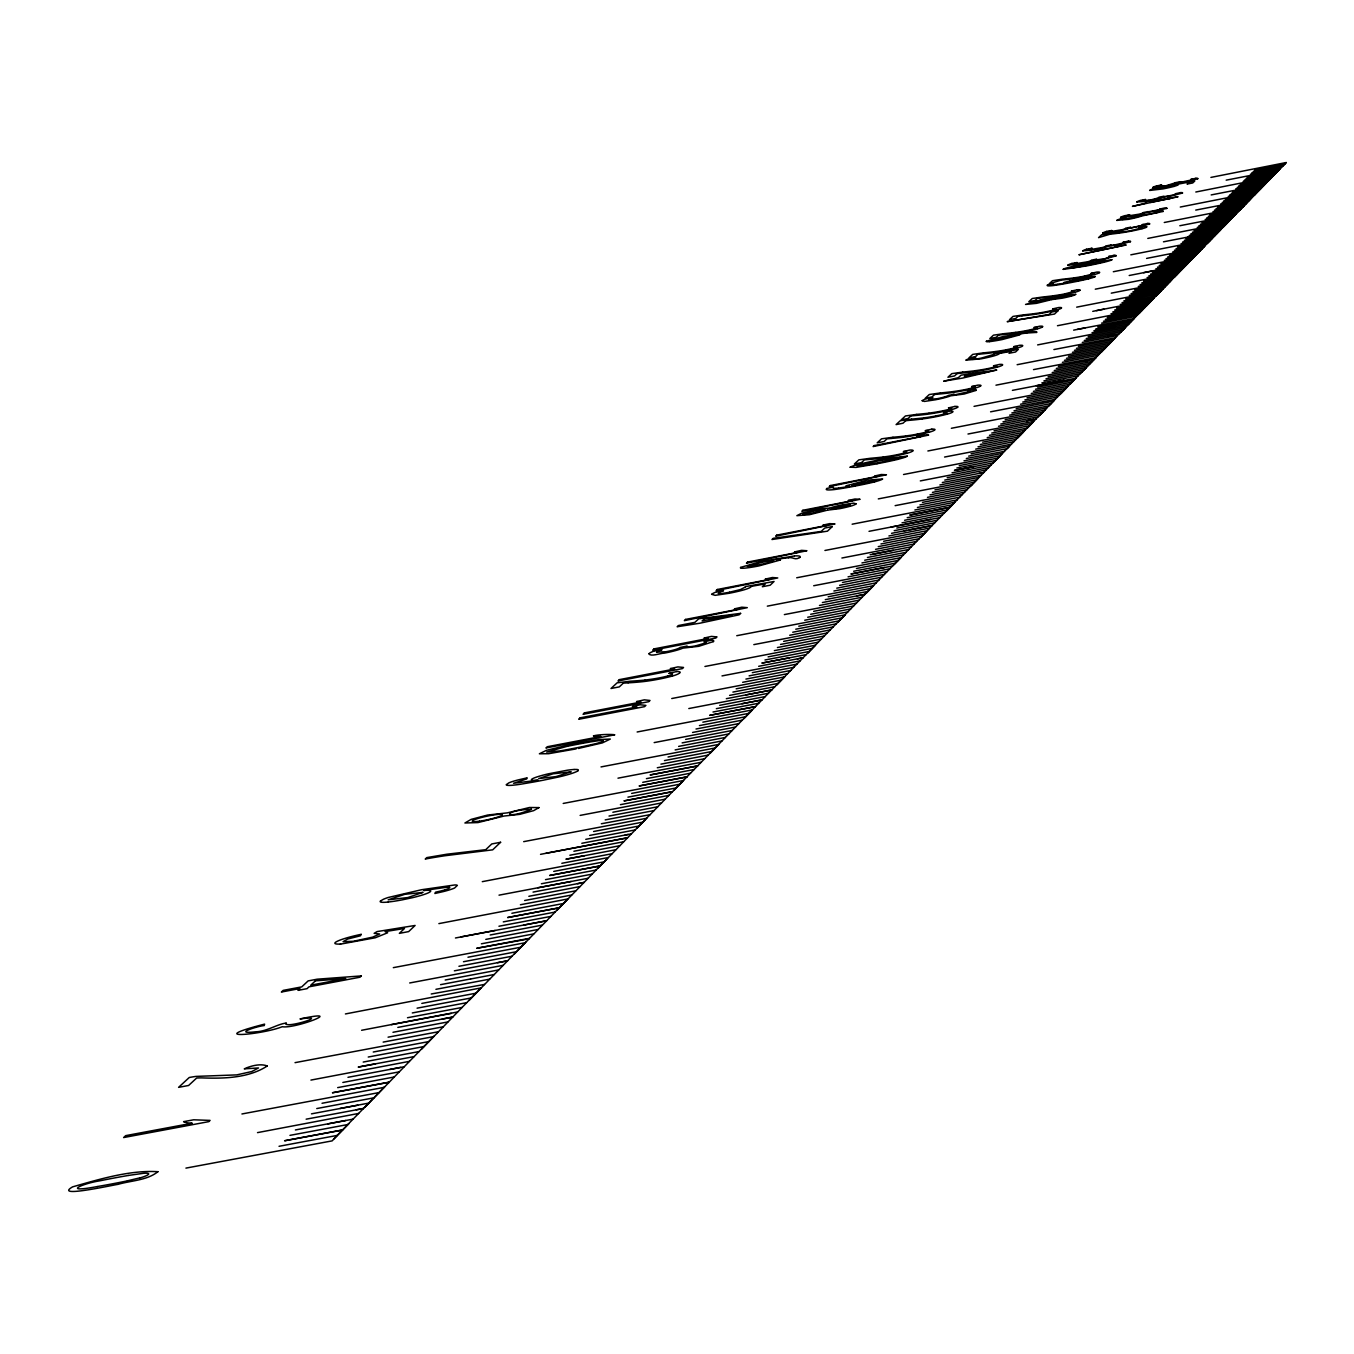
<?xml version="1.0" encoding="UTF-8"?>
<svg xmlns="http://www.w3.org/2000/svg" width="1354" height="1354" viewBox="0 0 1354 1354"><rect width="100%" height="100%" fill="white"/><g stroke="black" fill="none" stroke-linecap="round" stroke-linejoin="round"><path stroke-width="1.5" d="M1063.262 269.395L1086.382 265.976A38.098 2.962 -11.7 0 0 1104.221 262.202A13.658 1.066 -11.7 0 0 1111.922 259.714M1158.144 186.463L1164.897 185.718M1122.297 219.483L1136.091 217.08A12.084 0.897 -11.7 0 0 1139.154 215.895M907.265 456.095L881.065 459.514M1088.311 249.948L1102.461 247.511A12.423 0.948 -11.7 0 0 1105.643 246.276M1073.519 264.03L1087.821 261.762A12.592 0.982 -11.7 0 0 1091.053 260.51M1149.631 190.457L1163.018 188.9A14.234 1.032 -11.7 0 0 1174.07 186.395M1152.779 187.461L1163.661 186.48L1174.578 183.061M1136.7 201.949L1144.485 201.56L1155.724 198.649A11.881 0.863 -11.7 0 0 1158.719 197.498M928.539 399.396L936.816 398.77A9.816 0.863 -11.8 0 0 944.584 396.959M1102.664 233.074L1114.647 231.974M1075.888 294.292L1064.464 295.392A13.185 1.066 -11.7 0 0 1052.955 298.252M1082.608 250.913L1094.743 249.83A12.558 0.965 -11.7 0 0 1107.944 246.462L1124.852 242.637A16.045 1.236 -11.7 0 0 1122.889 242.349L1128.254 241.147M361.163 934.412L360.418 935.8L347.707 939.016L343.053 941.673L353.326 941.284L372.655 937.137L379.679 934.006L374.144 933.329L377.106 931.586L415.103 925.459L408.654 931.603L399.362 933.363L404.491 928.472L385.061 931.62L387.633 932.771L375.346 937.763L340.226 944.178M1179.334 182.164L1184.818 181.69M1144.164 215.049L1157.856 212.358A15.605 1.168 -11.7 0 0 1155.927 212.104L1161.14 210.936M745.292 587.027L740.587 589.515L729.586 592.189M1111.803 259.748L1089.259 262.896M1120.537 217.385L1132.384 216.285A12.169 0.897 -11.7 0 0 1145.162 213.035L1166.911 208.398M1116.745 220.414L1128.61 219.314A12.203 0.914 -11.7 0 0 1141.422 216.065M1067.714 265.198L1079.984 264.132M578.073 770.629L578.226 769.8A20.648 2.353 -12 0 0 576.381 769.461A22.967 2.606 -12 0 0 574.079 769.495M656.521 652.137L666.117 651.714A11.814 1.236 -11.9 0 0 675.511 649.497A16.993 1.777 -11.9 0 0 680.08 647.449L687.121 646.078A15.977 1.676 -11.9 0 0 688.458 646.755M965.944 360.147L981.058 358.844A16.553 1.388 -11.7 0 0 993.971 355.899A19.481 1.642 -11.7 0 0 999.117 353.783M922.023 400.699L924.494 401.427L935.529 399.768A14.268 1.236 -11.8 0 0 950.66 395.825L964.234 394.014L976.183 390.358M856.236 503.857L853.612 503.146L843.17 504.687M850.295 467.215L855.982 467.418L876.969 463.813M711.595 594.288L715.132 595.337L729.044 593.289A19.751 1.98 -11.9 0 0 744.531 589.684A23.255 2.336 -11.9 0 0 751.013 586.857M648.718 653.694C650.732 657.13 660.143 653.119 664.306 653.153A17.162 1.794 -11.9 0 0 682.788 648.143L698.766 646.315L713.524 641.542M1147.921 211.867L1161.529 209.328A15.571 1.151 -11.7 0 0 1159.616 209.091L1164.812 207.924A20.665 1.54 -11.7 0 1 1166.657 208.448M993.904 354.376L981.328 358.099A11.56 0.982 -11.7 0 1 971.58 359.03M348.926 1123.617L332.119 1140.88L185.921 1168.113M358.641 1113.445L257.514 1132.621M322.032 1103.273L378.968 1092.593L384.722 1086.703M388.158 1083.183L389.089 1082.218L332.542 1092.746L389.089 1082.218M409.433 1061.35L310.929 1080.086M373.247 1052.024L428.71 1041.598L434.16 1036.013M437.427 1032.662L438.307 1031.765L383.165 1042.106M457.618 1011.963L361.603 1030.276M481.076 987.895L345.422 1013.943M484.461 984.443L431.232 993.988M467.976 957.227L520.748 947.241L525.674 942.198M528.872 938.897L476.93 948.257M514.232 954.13L567.512 899.293M567.817 898.971L438.882 923.614M557.205 910.074L606.947 858.859M608.251 857.539L482.295 881.657M598.129 868.117L645.553 819.288M650.038 814.685L601.345 823.757M905.894 552.381L864.698 560.201M927.845 529.871L928.793 528.906M931.992 525.623L904.201 530.87M952.962 504.128L954.028 503.028M957.109 499.88L917.42 507.445M962.339 494.515L922.48 502.385M977.317 479.164L978.333 478.114M981.159 475.22L942.333 482.515M986.338 469.906L947.191 477.64M1000.775 455.113L1001.757 454.098M1004.482 451.322L966.333 458.498M1009.492 446.177L971.038 453.793M1011.455 444.163L944.584 457.043M1023.404 431.909L1024.352 430.927M1033.694 421.348L967.992 434.025M1045.237 409.534L1046.151 408.586M1053.344 401.207L1016.211 408.57M1055.172 399.328L990.586 411.819M1066.326 387.921L1067.341 386.872M974.051 406.352L1065.784 388.446L1085.519 368.22M1075.804 378.189L1012.42 390.358M1086.687 367.019L1087.668 366.02M995.969 385.179L1086.179 367.543L1105.253 347.995M1095.86 357.625L1033.508 369.608M1106.387 346.827L1107.335 345.862M1115.256 337.755L1053.903 349.552M1119.166 333.727L1108.266 335.758M1124.345 328.413L1113.597 339.448L1078.393 346.336M1125.445 327.296L1126.359 326.365M1037.638 344.898L1124.954 327.786L1143.165 309.135M1134.009 318.512L1077.429 329.394M1143.876 308.407L1144.773 307.493M1138.934 313.603L1153.642 298.388M1155.859 296.12L1122.043 302.653M1161.732 290.094L1168.265 283.409M1171.193 280.396L1168.282 283.392L1134.703 289.993M1173.343 278.196L1140.051 284.645M1179.029 272.357L1195.04 255.94M1180.299 271.054L1147.092 277.587M1188.727 262.422L1155.774 268.904M1190.284 260.831L1157.501 267.178M1195.802 255.178L1211.525 239.049M1205.297 245.429L1172.75 251.929M1206.702 243.991L1174.409 250.253M1212.05 238.507L1227.316 222.851M1219.395 230.975L1163.475 241.824M1221.274 229.046L1189.201 235.461M1222.645 227.658L1218.702 228.352M1227.739 222.428L1236.202 213.746M1234.95 215.032L1179.842 225.729M1236.777 213.153L1205.178 219.466M1238.098 211.799L1206.752 217.892M1243.057 206.722L1243.886 205.859M1147.803 238.422L1227.435 222.733L1251.265 198.293M1248.777 200.866L1217.618 207.01M1250.064 199.546L1195.734 210.09M1251.739 197.819L1220.682 203.946M1253.025 196.499L1245.392 197.853M1254.058 195.568L1266.007 183.196M1264.738 184.499L1211.17 194.925M1266.379 182.824L1235.745 188.866M1267.615 181.538L1237.234 187.394M1195.819 192.014L1272.1 176.934L1273.522 175.495L1243.124 181.504L1273.522 175.478L1280.224 168.624M1278.988 169.876L1226.182 180.167M1280.579 168.251L1274.859 169.385M1281.798 166.999L1276.263 167.947M333.558 1139.137L378.917 1092.644M428.659 1041.649L364.92 1107.217M475.863 993.261L421.466 1049.248M520.715 947.275L469.043 1000.471M682.416 781.495L646.552 818.273L523.693 841.646M717.637 745.394L683.364 780.53L563.213 803.447M751.335 710.85L718.534 744.463L601.007 766.923M751.741 710.427L872.484 586.62M899.868 558.559L873.398 585.69L767.329 606.152M926.187 531.58L900.749 557.662L796.711 577.769M951.524 505.601L927.033 530.717L824.941 550.469M975.929 480.585L952.336 504.771L852.14 524.201M999.438 456.484L976.708 479.79L878.306 498.898M1022.101 433.246L1000.183 455.706L903.541 474.509M1022.676 432.671L1031.646 423.463M1043.985 410.804L1031.663 423.43L994.022 430.775M1044.526 410.245L1065.632 388.615M1113.58 339.465L1105.896 347.335L1017.142 364.7M1195.26 255.72L1204.721 246.14M1007.63 448.225L1009.035 446.803M1032.713 422.516L1027.28 428.084L989.486 435.311M1054.224 400.462L1048.995 405.828L1011.844 412.953M1069.948 384.333L1076.261 377.868M1088.938 364.869L1096.3 357.321M1108.571 344.745L1115.679 337.451M1127.56 325.282L1134.432 318.224M1145.924 306.444L1161.038 290.805M1188.237 263.048L1178.589 272.814L1095.284 289.181M1220.716 229.74L1211.644 238.913L1130.827 254.823M1243.903 205.977L1257.544 191.879M1258.763 190.762L1271.998 177.052M1273.183 175.952L1285.961 162.734M1211.813 238.879L1207.717 243.077M1227.604 222.699L1223.627 226.778M1242.921 206.993L1239.062 210.936M1272.252 176.917L1268.613 180.641M1065.97 388.412L1060.673 393.845M1085.062 368.847L1086.365 367.509M1104.813 348.604L1106.066 347.301M1123.922 329.005L1125.14 327.753M1161.461 290.518L1156.959 295.121M1178.759 272.78L1174.409 277.231M1195.548 255.567L1191.317 259.9M873.618 585.656L866.475 592.967M900.952 557.628L894.08 564.652M927.236 530.666L920.635 537.436M952.539 504.737L946.175 511.237M976.894 479.756L970.784 486.018M1000.386 455.672L994.479 461.714M1023.032 432.451L1017.328 438.29M1044.882 410.059L1039.381 415.678M1081.237 372.773L1085.908 367.831M1101.107 352.378L1105.626 347.623M1120.333 332.678L1124.7 328.057M1178.251 273.153L1161.292 290.551L1076.684 307.155M1282.763 166.136L1286.3 162.514L1210.916 177.408M480.45 988.555L475.914 993.21L421.822 1003.416M637.142 828.106L646.789 818.222M674.377 789.924L683.601 780.479M709.97 753.433L718.771 744.412M743.989 718.551L752.435 709.902M776.57 685.141L784.66 676.865M807.796 653.136L815.531 645.198M837.737 622.434L845.167 614.818M1188.643 182.587L1187.103 184.059L1192.739 182.959L1194.77 181.013L1173.918 184.923M954.045 394.302L948.257 395.453A14.115 1.236 -11.8 0 1 944.517 396.976M704.588 618.643L702.083 620.978L731.515 615.359M1151.391 201.187L1150.105 202.389L1171.295 198.226M905.741 420.671L902.966 423.243L896.094 424.597L900.308 420.705L911.513 419.148M910.836 415.932L908.094 418.488L901.239 419.825L905.42 415.966L916.59 414.409M1018.123 316.261L1015.805 318.427L1009.492 319.662L1013.029 316.396L1023.387 314.89M1037.316 298.371L1035.048 300.47L1028.837 301.688L1032.256 298.506L1042.495 297.017A117.476 9.326 -11.7 0 0 1053.734 295.731M623.297 683.161L619.269 686.901L611.009 688.492L617.136 682.822L630.389 681.197A156.505 16.57 -11.9 0 0 644.758 680.097M934.632 394.471L931.975 396.925L925.256 398.245L929.284 394.522L940.285 392.965M957.126 373.552L954.553 375.938L947.935 377.241L951.828 373.636L962.66 372.096M977.943 354.308L975.455 356.61L968.939 357.896L972.714 354.393L983.393 352.869M998.643 335.064L996.222 337.298L989.825 338.551L993.464 335.166L1003.991 333.659A121.2 9.935 -11.7 0 0 1015.551 332.373M1173.715 185.363L1154.844 189.272A18.414 1.337 -11.7 0 1 1157.958 188.003M705.976 642.812L695.617 645.858A10.104 1.049 -11.9 0 1 688.221 646.806M780.073 560.082L758.849 565.938A23.898 2.353 -11.9 0 1 744.108 568.206A18.99 1.879 -11.9 0 1 740.689 567.461L740.553 567.495M380.711 900.867L383.334 899.31A23.34 2.843 -12.2 0 1 388.107 897.516L421.619 889.713L454.927 884.941A22.578 2.742 -12.1 0 1 457.381 885.364L454.589 888.021A19.718 2.403 -12.1 0 1 443.096 891.643L434.905 893.488L435.582 892.168A18.888 2.302 -12.1 0 0 444.772 889.95M1177.032 194.062L1160.886 197.701M1116.102 255.855L1101.97 259.697M1192.586 179.676L1176.524 183.247M1114.782 245.751L1130.387 241.672M1163.238 211.41L1141.219 216.098M1149.58 224.053L1127.408 228.708M974.66 386.905L970.903 388.293A11.137 0.965 -11.7 0 1 963.93 389.834A22.392 1.946 -11.7 0 1 952.607 391.628M1167.537 196.939L1182.397 193.08M996.392 366.189L992.82 367.459A10.95 0.931 -11.7 0 1 985.949 368.982A22.019 1.879 -11.7 0 1 974.795 370.742M1197.765 178.779L1184.801 182.215M1016.685 346.962L1013.097 348.283A10.781 0.897 -11.7 0 1 1006.344 349.772M1036.792 327.82L1033.254 329.107A10.612 0.88 -11.7 0 1 1026.62 330.562M851.852 484.918L876.546 480.01L871.062 481.906M1055.595 309.186L1052.227 310.371A10.443 0.846 -11.7 0 1 1045.694 311.809M803.311 514.046L814.296 510.966A12.863 1.219 -11.8 0 1 825.026 509.747L811.605 513.403A10.273 0.982 -11.8 0 1 802.99 514.114M850.041 505.025L840.529 507.682A11.543 1.1 -11.8 0 1 831.271 508.749L842.12 505.719M1074.213 291.398L1064.464 293.97A20.665 1.659 -11.7 0 1 1053.971 295.663M1093.947 273.593L1084.266 276.182M986.355 341.259L1002.908 336.587L1031.409 331.662M1141.422 227.929L1132.181 230.383M286.236 1023.082C277.096 1024.047 267.178 1031.494 255.703 1031.799C232.143 1034.405 257.023 1026.18 264.216 1025.553L264.605 1024.115C201.492 1040.312 263.065 1034.558 282.224 1026.721C295.257 1029.057 348.384 1008.425 299.996 1018.953C329.107 1014.84 294.343 1025.892 287.539 1024.606A20.699 2.708 -12.3 0 1 286.1 1023.218M1130.133 241.858L1130.268 241.774A21.309 1.625 -11.7 0 0 1128.39 241.114M1182.16 193.25L1182.296 193.165A20.378 1.489 -11.7 0 0 1180.434 192.606M740.773 567.326L761.879 561.301L794.223 556.003M827.514 510.136L809.387 514.723L796.863 515.671L801.822 513.149L814.973 509.933M1051.601 299.623L1036.436 303.364L1025.553 304.447L1040.498 299.928M1122.229 229.689L1108.317 231.923A17.991 1.354 -11.7 0 1 1111.871 230.502L1106.726 231.382M139.614 1177.912L127.462 1180.823M669.096 673.344L676.645 671.55M948.579 407.892L954.773 406.454M925.442 430.623L931.755 429.167M893.928 459.446L900.782 457.381L878.966 460.749L857.065 465.979L862.752 465.539M1091.189 273.356L1096.706 272.103A21.427 1.692 -11.7 0 1 1099.499 272.628M1071.522 291.076L1077.124 289.79M1052.887 308.864L1058.574 307.544A22.087 1.794 -11.7 0 1 1061.401 308.137M1138.748 227.743L1144.028 226.541M1100.633 262.422L1106.353 260.763L1069.118 268.16L1074.094 267.652A42.549 3.3 -11.7 0 0 1086.94 265.249A41.652 3.233 -11.7 0 0 1100.684 262.439M711.273 640.205L703.928 641.881A21.935 2.302 -11.9 0 1 706.128 642.727M1195.802 178.288L1190.775 179.405A15.131 1.083 -11.7 0 1 1192.603 179.456M1180.316 192.64L1175.221 193.774A15.334 1.117 -11.7 0 1 1177.066 193.842M1142.336 224.646L1147.583 223.461M1113.97 255.314L1108.571 256.515A16.265 1.269 -11.7 0 1 1110.534 256.82L1101.547 259.782L1093.152 260.747M567.512 746.223L546.644 752.045L559.997 750.911A102.109 11.306 -12 0 0 582.169 746.697M582.169 746.714L595.794 743.668A12.914 1.439 -12 0 0 599.974 740.452M578.378 748.457L602.445 742.872L610.316 739.047L598.637 739.572L567.258 745.326L546.474 750.302L539.383 753.789L548.624 753.704L576.127 748.897M1174.883 182.773L1179.689 181.825M1254.701 169.91L1284.777 163.952M1253.262 171.349L1283.372 165.391M1251.824 172.787L1278.176 167.574M1250.385 174.226L1276.771 168.996M1247.491 177.12L1277.77 171.129M1251.265 176.375L1262.571 174.141M1276.365 172.567L1246.052 178.559L1251.705 177.459M1244.58 180.031L1274.943 174.023L1265.381 175.918M1159.092 197.193L1163.966 196.228M1240.179 184.432L1270.678 178.406M1238.707 185.904L1269.24 179.862M1232.766 191.862L1263.485 185.786M1231.277 193.351L1262.03 187.275M1229.77 194.858L1260.574 188.765L1248.947 191.066M1143.284 212.561L1148.226 211.579M1228.264 196.364L1259.118 190.254M1180.282 207.044L1257.646 191.76M1139.543 215.574L1144.502 214.609M1225.252 199.376L1256.174 193.267M1223.728 200.9L1254.701 194.773M1222.205 202.423L1247.356 197.447M1216.078 208.55L1247.271 202.389M1214.538 210.107L1245.782 203.929M1125.733 228.166L1130.759 227.184M1212.981 211.647L1244.275 205.47M1164.271 222.496L1242.769 207.027M1209.867 214.761L1241.246 208.567M1208.31 216.335L1239.739 210.124M1202.014 222.631L1233.629 216.386M1209.884 221.074L1213.827 220.296M1200.439 224.222L1232.089 217.977M1198.849 225.813L1230.532 219.551M1197.241 227.404L1228.992 221.142M1106.049 245.937L1111.143 244.939M1119.69 246.191L1078.884 254.789L1126.173 244.989L1116.204 246.225L1119.707 246.174M1192.434 232.228L1224.321 225.932M1190.826 233.836L1216.704 228.724M1212.693 229.537L1218.718 228.335M1187.915 237.018L1205.432 233.565M1185.952 238.71L1218.025 232.38M1194.33 238.355L1216.434 234.005M1184.31 240.352L1204.315 236.408M1182.685 241.977L1214.843 235.647M1091.476 260.154L1096.638 259.139M1181.026 243.635L1213.252 237.272M1177.726 246.936L1210.053 240.572M1176.067 248.594L1208.428 242.214M1146.601 258.411L1203.571 247.19M1169.382 255.28L1201.946 248.865M1192.095 252.166L1200.304 250.541M1167.707 256.972L1198.239 250.964M1166.014 258.648L1198.679 252.216M1164.322 260.357L1197.021 253.909M1113.326 271.731L1195.379 255.601M1047.387 284.966L1053.023 283.849M1160.92 263.759L1193.72 257.294M1159.21 265.469L1192.062 259.003M1129.202 275.505L1154.42 270.546M1172.462 267.009L1187.052 264.132M1143.622 272.679L1183.379 264.876M1152.322 272.357L1185.376 265.858M1150.578 274.1L1183.684 267.584M1148.835 275.844L1181.991 269.328M1143.588 281.107L1176.897 274.557M1141.811 282.868L1175.17 276.318M1169.213 278.924L1173.444 278.095M1138.274 286.422L1171.735 279.838M1111.262 293.158L1170.008 281.615M1132.926 291.787L1166.539 285.169M1131.115 293.581L1164.795 286.963M1129.321 295.375L1163.035 288.757M1125.699 299.014L1159.515 292.362M1123.871 300.825L1157.755 294.173M1151.679 296.848L1155.961 296.001M1120.215 304.481L1145.636 299.488M1141.371 300.351L1154.2 297.812M1092.763 311.352L1103.933 309.152M1096.486 310.625L1152.423 299.64M1148.463 301.925L1150.629 301.468M1116.542 308.17L1148.48 301.891M1114.697 310.015L1148.835 303.313M1112.836 311.877L1147.041 305.158M1110.974 313.739L1145.23 307.019M1057.474 325.722L1143.419 308.881M1107.234 317.479L1141.591 310.743M1036.622 332.407L1026.654 333.033M1105.355 319.358L1139.763 312.605M1103.476 321.253L1137.935 314.483M1101.581 323.149L1136.108 316.362M1073.654 330.139L1084.994 327.905M1097.772 326.94L1132.418 320.153M1095.86 328.853L1130.556 322.049M1115.594 326.517L1093.964 330.765L1128.694 323.961M1092.035 332.695L1126.833 325.874M1088.159 336.571L1123.075 329.716M1086.23 338.517L1121.197 331.645M1084.283 340.463L1114.884 334.455M1082.32 342.41L1117.405 335.538M1076.43 348.317L1111.685 341.411M1074.45 350.297L1109.755 343.374M1072.453 352.294L1107.826 345.355M1068.458 356.288L1103.95 349.332M1066.461 358.285L1102.004 351.329M1064.447 360.299L1100.057 353.326M1062.416 362.33L1098.094 355.34M1085.129 361.146L1094.15 359.385M1058.371 366.392L1087.347 360.723M1056.323 368.423L1092.17 361.416M1054.275 370.488L1090.173 363.447M1052.227 372.536L1088.176 365.495M1048.098 376.666L1084.182 369.608M1046.016 378.748L1082.151 371.673M1080.137 373.738L1043.934 380.829M1078.106 375.82L1041.852 382.911M1036.182 385.721L1064.007 380.288M1037.655 387.126L1074.027 380M1035.539 389.241L1071.979 382.099M1033.424 391.357L1069.931 384.214M1031.291 393.472L1067.866 386.33M1027.026 397.754L1063.719 390.578M1024.876 399.904L1061.638 392.728M1022.727 402.053L1059.539 394.86M1020.561 404.22L1057.44 397.01M1014.028 410.753L1051.093 403.526M1009.644 415.153L1046.828 407.892M951.371 428.287L1044.696 410.093M1005.21 419.588L1042.529 412.293M1002.992 421.805L1040.38 414.51M1000.758 424.039L1038.213 416.727M998.524 426.273L1033.661 419.418M1026.569 420.823L1036.047 418.961M991.754 433.043L1029.463 425.698M987.218 437.596L1025.063 430.217M927.879 450.984L1022.829 432.501M982.632 442.183L1020.611 434.786M980.33 444.484L1018.377 437.071M978.011 446.803L1016.126 439.373M975.692 449.122L1013.875 441.675M968.685 456.129L1007.071 448.665M963.963 460.851L1002.485 453.353M826.6 488.489L833.235 487.203A17.551 1.642 -11.8 0 1 833.218 487.203M859.096 484.461L856.083 484.986M959.224 465.607L997.881 458.075M956.838 467.993L995.562 460.462M973.763 466.622L954.468 470.363L993.227 462.848M952.031 472.8L990.891 465.234M920.314 480.907L988.555 467.638M978.908 473.426L983.833 472.478L944.77 480.078M939.879 484.969L979.094 477.336M934.954 489.894L974.305 482.244M932.466 492.382L971.901 484.715M929.995 494.87L969.481 487.186M927.49 497.358L967.061 489.674M895.146 505.651L964.64 492.162M919.958 504.907L959.749 497.172M914.881 509.984L954.807 502.232M907.197 517.668L947.343 509.883M904.607 520.258L944.838 512.455M902.018 522.847L942.333 515.028M869.031 531.327L939.811 517.617M891.05 527.078L930.824 519.377M896.805 528.06L937.273 520.224M894.199 530.683L934.717 522.83M909.245 529.905L932.144 525.47M799.859 557.425C794.764 560.725 793.393 556.782 788.451 557.746M537.436 780.276L513.555 783.272L526.638 778.973L527.18 777.839L517.854 779.989A17.873 2.031 -12 0 0 508.986 782.798L506.244 784.677A22.527 2.556 -12 0 0 512.811 785.218L515.772 784.897A34.459 3.91 -12 0 0 521.222 784.135L533.865 781.969A112.873 12.728 -12 0 0 543.377 780.175L558.576 777.01A27.351 3.114 -12 0 0 563.975 775.69A23.204 2.64 -12 0 0 578.107 770.629M1148.954 200.189L1142.184 200.849A17.467 1.286 -11.7 0 1 1145.619 199.478L1140.593 200.341A21.512 1.574 -11.7 0 0 1136.988 201.898M891.558 533.324L906.757 530.362M888.918 535.964L929.606 528.077M883.603 541.278L924.443 533.358M880.946 543.953L921.854 536.015M878.255 546.627L919.248 538.689M875.564 549.318L916.641 541.363M841.9 558.017L914.018 544.054M870.148 554.751L911.377 546.762M872.721 554.243L893.234 550.283M867.423 557.476L908.737 549.47M861.956 562.942L903.423 554.92M856.439 568.477L898.057 560.421M853.663 571.253L895.366 563.179M884.737 567.478L850.904 574.011L892.658 565.955M848.078 576.838L889.933 568.748M813.703 585.74L887.209 571.54M842.442 582.474L884.467 574.35M839.615 585.317L881.725 577.159M836.772 588.161L878.949 580.003M833.912 591.004L876.19 582.846M828.174 596.759L870.605 588.55M825.28 599.653L867.796 591.427M822.386 602.547L864.986 594.321M856.896 595.895L864.952 594.355M819.475 605.458L862.159 597.216M784.355 614.598L859.316 600.127M813.619 611.331L856.473 603.055M810.657 614.276L853.612 605.983M807.712 617.238L850.735 608.928M804.733 620.217L847.841 611.89M736.762 635.703L844.947 614.868M798.758 626.191L842.036 617.847M795.746 629.204L839.125 620.843M792.733 632.233L836.18 623.839M789.704 635.263L833.235 626.868M753.823 644.622L830.29 629.898M783.594 641.373L827.311 632.944M780.53 644.436L824.332 635.991M777.433 647.534L821.336 639.071M774.353 650.631L818.341 642.151M704.943 666.473L815.311 645.249M768.124 656.859L812.282 648.346M764.976 659.99L809.235 651.477M789.467 657.807L761.862 663.105L806.189 654.608M758.68 666.303L803.108 657.756L797.472 658.856M722.004 675.917L800.028 660.904M752.316 672.667L794.121 664.628M749.117 675.866L793.833 667.268M745.902 679.082L790.702 670.467M742.669 682.314L787.571 673.683M794.087 664.662L796.931 664.086M671.753 698.529L784.423 676.915M736.17 688.814L781.258 680.148M732.903 692.097L778.093 683.415M729.62 695.381L774.894 686.681M726.336 698.681L771.695 689.965M746.088 694.89L771.662 689.998M688.814 708.548L768.48 693.248M719.702 705.316L765.247 696.565M741.958 703.725L762.014 699.9L716.351 708.667M712.999 712.018L758.748 703.234M593.424 735.899C598.739 734.359 612.16 734.139 614.784 734.816L545.933 747.983L547.287 746.731L600.871 736.491A54.735 6.076 -12 0 1 593.661 735.831M637.142 731.989L752.198 709.953M702.844 722.173L748.897 713.338M699.443 725.592L745.58 716.74M696.007 729.011L742.246 720.142M692.571 732.463L738.912 723.578M654.168 742.601L735.561 727.013M685.649 739.402L732.175 730.483M682.145 742.889L728.79 733.953M678.642 746.392L725.389 737.439M675.138 749.913L721.97 740.943M668.047 757.004L715.098 748M664.476 760.576L711.629 751.538M660.904 764.147L708.159 755.109M657.299 767.752L704.655 758.697M617.983 778.178L701.152 762.285M646.417 778.652L694.077 769.529M642.744 782.324L690.523 773.185M631.658 793.41L679.759 784.22M627.934 797.151L676.137 787.943M624.228 800.857L672.498 791.667L624.194 800.891M620.42 804.665L668.842 795.407M580.138 815.396L665.169 799.182M612.854 812.248L661.48 802.956M609.029 816.056L657.773 806.764M605.204 819.898L654.05 810.572M593.594 831.508L642.778 822.132M635.161 829.934L585.757 839.345M625.091 835.046L631.336 833.861M589.684 835.418L638.986 826.025M581.831 843.288L628.171 834.487M545.984 853.274L627.494 837.804L540.534 854.34M573.893 851.243L623.635 841.765M569.882 855.237L619.743 845.742M615.85 849.737L565.921 859.215L584.522 855.711M561.842 863.293L611.923 853.765M553.718 871.417L604.036 861.855M545.51 879.643L596.065 870.03M541.38 883.773L592.053 874.142M537.809 887.784L571.168 881.471M499.017 895.163L588.008 878.272M533.053 892.1L583.963 882.436L577.498 883.688M528.855 896.297L579.884 886.599M524.641 900.512L575.805 890.797M520.41 904.743L571.693 895.011M511.88 913.273L563.399 903.507M503.282 921.888L555.038 912.071M498.949 926.238L550.824 916.404M461.189 936.866L546.593 920.737M455.452 937.984L495.141 930.486M523.575 925.12L546.559 920.788M490.199 934.988L542.345 925.104M485.798 939.388L538.063 929.487M481.381 943.806L533.764 933.888M476.98 948.206L529.448 938.322M393.32 967.653L525.115 942.756M463.474 961.729L516.365 951.727M458.938 966.282L511.964 956.246M497.477 962.677L507.53 960.781M454.369 970.835L507.496 960.832M503.079 965.351L409.703 982.97M445.195 980.025L498.611 969.938M440.558 984.663L470.6 978.959M470.549 979.01L494.125 974.541M435.92 989.317L489.606 979.162M417.083 1008.171L471.294 997.932M412.31 1012.944L466.673 1002.688M407.503 1017.734L462.002 1007.461M391.424 1024.639L451.254 1013.401M397.839 1027.415L452.625 1017.091M442.199 1019.071L452.574 1017.142M392.982 1032.29L447.886 1021.931M388.073 1037.181L443.13 1026.806M295.037 1062.653L433.602 1036.622M368.237 1057.034L423.853 1046.574M363.21 1062.061L418.978 1051.584M414.07 1056.611L358.218 1067.07L375.549 1063.855M347.978 1077.31L400.615 1067.409M389.969 1069.457L404.169 1066.749M342.85 1082.455L399.193 1071.86M337.688 1087.617L394.166 1077.005M183.585 1121.671L193.639 1119.792L210.073 1120.401L208.787 1121.637L123.62 1137.563L125.702 1135.634L191.98 1123.245M241.926 1113.97L384.079 1087.364M316.768 1108.554L373.839 1097.84M339.989 1108.486L368.694 1103.121M311.471 1113.851L357.811 1105.202M356.271 1109.789L363.515 1108.435M306.139 1119.183L363.464 1108.486M295.392 1129.947L345.795 1120.486M327.685 1123.922L353.072 1119.132M289.976 1135.363L347.809 1124.531M279.042 1146.296L337.197 1135.414M994.174 353.817L1018.326 349.383L1015.568 352.006L1009.018 353.276L1011.133 351.278L999.404 353.428M1102.038 259.088L1097.502 259.731A11.831 0.914 -11.7 0 1 1096.249 259.477M1084.3 277.435L1064.193 282.394A13.371 1.049 -11.7 0 0 1067.307 282.681A24.474 1.929 -11.7 0 1 1058.016 284.171M745.428 586.604L774.065 581.475L770.138 585.233L762.353 586.722L765.348 583.879L751.453 586.333M1153.117 188.849L1157.992 188.003M1084.232 278.061L1090.088 277.452L1085.569 278.924A21.089 1.659 -11.7 0 1 1075.601 281.023L1069.085 281.683L1085.045 277.299L1095.335 276.453A14.437 1.134 -11.7 0 1 1088.599 278.806M1156.621 185.887L1161.597 185.041M1129.642 214.863L1124.514 215.743A21.816 1.625 -11.7 0 0 1120.841 217.317M128.325 1175.441L143.862 1173.258A16.485 2.336 -12.5 0 1 139.936 1177.946M97.149 1186.595C61.641 1193.229 81.595 1183.616 100.213 1180.756A132.726 18.922 -12.5 0 1 128.258 1175.475M1167.943 196.33L1163.678 196.685M1086.737 249.187L1092.018 248.29M1071.928 263.438L1077.259 262.541A18.516 1.439 -11.7 0 0 1073.654 264.013M970.107 358.268L975.726 357.338A21.41 1.811 -11.7 0 0 971.986 358.945M1115.256 245.091L1112.023 245.497A11.678 0.897 -11.7 0 1 1110.771 245.243M926.915 398.567L932.855 397.602A20.784 1.811 -11.8 0 0 928.692 399.379M716.892 591.749L723.51 590.699A25.557 2.573 -11.9 0 0 718.788 592.866M1171.312 198.192L1164.271 199.309M654.981 650.749L662.021 649.683A24.998 2.623 -11.9 0 0 656.707 652.103M731.549 615.308L704.757 618.609M599.585 740.57L591.173 741.789A96.472 10.832 -12 0 0 567.512 746.257M1037.435 298.337L1041.057 297.965A81.105 6.465 -11.7 0 0 1052.16 296.678M1018.259 316.227L1021.931 315.871M998.778 335.03L1002.502 334.658A83.694 6.888 -11.7 0 0 1013.892 333.372M978.079 354.274L981.853 353.919A85.048 7.109 -11.7 0 0 993.413 352.632A25.506 2.133 -11.7 0 0 1006.208 350.517A16.062 1.354 -11.7 0 0 1017.006 348.08M957.261 373.535L961.086 373.162A86.402 7.329 -11.7 0 0 972.798 371.893M934.785 394.437L938.66 394.082A87.875 7.582 -11.7 0 0 950.559 392.795A26.352 2.285 -11.7 0 0 963.743 390.629A16.587 1.439 -11.7 0 0 974.914 388.107M910.988 415.915L914.915 415.56A89.364 7.853 -11.7 0 0 926.982 414.29A26.809 2.369 -11.8 0 0 940.387 412.09A16.874 1.489 -11.8 0 0 951.76 409.517M905.877 420.654L909.82 420.299A89.686 7.904 -11.7 0 0 921.939 419.029M892.878 437.274L881.522 438.831L877.189 442.843L884.162 441.489L887.005 438.831L891.152 438.459M623.483 683.127L628.087 682.839M955.315 394.708L969.938 391.408A18.245 1.591 -11.8 0 0 967.856 390.951L973.966 389.563A24.22 2.116 -11.8 0 1 975.879 390.409M1051.804 299.589L1062.213 298.185A12.524 0.999 -11.7 0 0 1070.845 296.221M448.496 887.005L423.599 890.509A22.409 2.725 -12.1 0 1 429.726 890.407A23.204 2.826 -12.1 0 1 429.167 892.421A21.021 2.556 -12.1 0 1 424.394 894.368A24.829 3.013 -12.1 0 1 418.809 896.06A23.238 2.826 -12.1 0 1 412.208 897.753L402.172 899.868A29.991 3.639 -12.1 0 1 388.209 902.018M1176.66 183.264L1176.812 183.264A11.831 0.846 -11.7 0 1 1164.338 186.361M827.734 510.103L839.835 508.647A14.809 1.405 -11.8 0 0 850.092 506.261M1127.543 228.724L1127.696 228.724A12.355 0.931 -11.7 0 1 1114.647 231.974M127.462 1180.84A121.048 16.925 -12.4 0 1 97.251 1186.544M191.997 1123.228A68.191 9.36 -12.3 0 1 183.89 1121.603M340.633 944.043A25.692 3.199 -12.2 0 1 337.501 941.165A25.692 3.199 -12.2 0 1 361.196 934.328M388.09 902.052A23.543 2.86 -12.2 0 1 380.576 900.884M448.377 887.039A13.895 1.692 -12.1 0 1 444.721 889.933M538.113 780.141A20.361 2.319 -12 0 1 531.648 779.345A22.544 2.556 -12 0 1 532.697 778.635A19.515 2.217 -12 0 1 537.064 776.908A22.663 2.573 -12 0 1 542.192 775.385A21.478 2.437 -12 0 1 548.37 773.828L567.275 770.223A22.087 2.505 -12 0 1 574.079 769.495M671.99 674.207A11.848 1.269 -11.9 0 1 667.742 676.052M668.978 673.378A22.68 2.42 -11.9 0 1 672.583 674.089M667.505 676.069A13.726 1.472 -11.9 0 1 658.806 677.999A27.588 2.945 -11.9 0 1 645.079 679.996M676.78 671.516A29.06 3.114 -11.9 0 1 679.708 672.955M679.454 673.006A20.936 2.234 -11.9 0 1 672.498 676.052M628.171 682.822A108.168 11.492 -11.9 0 0 642.253 681.722A32.479 3.47 -11.9 0 0 658.298 679.268A20.445 2.183 -11.9 0 0 672.143 676.086M711.459 640.154A29.128 3.046 -11.9 0 1 713.169 641.61M649.125 653.61A30.753 3.216 -11.9 0 1 654.777 650.783M711.967 594.22A30.753 3.097 -11.9 0 1 716.689 591.783M729.518 592.24A13.794 1.388 -11.9 0 1 718.297 592.967M788.316 557.78A26.674 2.64 -11.9 0 0 775.842 559.507A18.144 1.794 -11.9 0 1 780.327 560.048M794.578 555.919A35.322 3.487 -11.9 0 1 799.537 557.493M815.074 509.866A18.33 1.743 -11.8 0 1 829.037 508.258M842.154 505.668A9.123 0.863 -11.8 0 1 850.363 504.957M829.427 508.207A15.605 1.489 -11.8 0 1 843.187 504.636M855.846 503.925A18.042 1.709 -11.8 0 1 850.464 506.227M838.718 487.965A28.857 2.691 -11.8 0 0 849.618 486.323A15.757 1.472 -11.8 0 1 846.064 485.815L867.271 480.162L882.639 478.977A17.027 1.591 -11.8 0 1 874.481 481.906M871.13 481.906A24.863 2.319 -11.8 0 1 859.316 484.393M855.965 485.02A10.9 1.015 -11.8 0 1 851.835 484.918M838.261 488.1A20.124 1.879 -11.8 0 1 833.082 487.778M826.295 489.166A27.74 2.59 -11.8 0 0 834.047 489.589A42.042 3.91 -11.8 0 0 854.966 486.103M874.498 481.922A31.311 2.911 -11.8 0 1 855.085 486.052M850.075 467.265A16.214 1.489 -11.8 0 1 859.824 464.067M897.99 459.344A44.834 4.096 -11.8 0 1 877.053 463.745M907.298 456.18A16.079 1.472 -11.8 0 1 897.922 459.311M862.684 465.573A50.047 4.57 -11.8 0 0 877.798 462.797A48.998 4.485 -11.8 0 0 893.962 459.48M859.722 464.05A44.445 4.079 -11.8 0 1 880.98 459.565M906.198 452.05A10.121 0.931 -11.8 0 1 902.712 453.472M906.689 451.948A19.362 1.777 -11.8 0 0 903.372 451.576L909.871 450.053A24.812 2.268 -11.8 0 1 912.833 450.916M902.509 453.488A11.729 1.066 -11.8 0 1 895.112 455.13A23.56 2.149 -11.8 0 1 883.231 456.975M882.96 457.043A133.86 12.135 -11.7 0 1 870.47 458.261L858.842 459.869L854.374 463.999L861.449 462.628L864.394 459.886L868.591 459.514A92.461 8.412 -11.8 0 0 881.014 458.261M912.63 450.967A17.89 1.642 -11.8 0 1 906.96 453.319M881.132 458.227A27.74 2.539 -11.8 0 0 894.859 456.027A17.467 1.591 -11.8 0 0 906.638 453.353M928.15 431.097A9.952 0.897 -11.8 0 1 924.748 432.485M925.357 430.657A19.058 1.709 -11.8 0 1 928.641 431.012M924.545 432.501A11.543 1.032 -11.8 0 1 917.267 434.109M917.2 434.16A23.187 2.082 -11.8 0 1 905.555 435.937M905.301 436.022A131.727 11.746 -11.7 0 1 892.98 437.24M931.874 429.133A24.423 2.2 -11.8 0 1 934.7 429.98M934.497 430.03A17.602 1.574 -11.8 0 1 928.929 432.315M903.406 437.19A90.989 8.141 -11.8 0 1 891.22 438.425M903.507 437.156A27.3 2.454 -11.8 0 0 917.047 434.972A17.179 1.54 -11.8 0 0 928.624 432.349M951.27 408.333A9.783 0.863 -11.8 0 1 947.935 409.67M948.494 407.909A18.719 1.659 -11.8 0 1 951.744 408.231M947.749 409.687A11.34 0.999 -11.8 0 1 940.59 411.261A22.764 2.014 -11.8 0 1 929.081 413.072M928.827 413.156A129.392 11.323 -11.7 0 1 916.692 414.375M954.892 406.42A23.983 2.116 -11.8 0 1 957.701 407.232M957.498 407.266A17.28 1.523 -11.8 0 1 952.065 409.483M946.311 413.038A9.816 0.863 -11.8 0 1 942.959 414.392M946.801 412.936A18.787 1.659 -11.8 0 0 943.535 412.615L949.831 411.142A24.067 2.133 -11.8 0 1 952.759 411.938A17.348 1.54 -11.8 0 1 947.106 414.206M942.773 414.409A11.374 1.015 -11.8 0 1 935.597 416M935.512 416.05A22.849 2.014 -11.8 0 1 924.037 417.811M923.783 417.878A129.866 11.407 -11.7 0 1 911.614 419.114M922.04 418.995A26.911 2.386 -11.8 0 0 935.394 416.829A16.942 1.506 -11.8 0 0 946.801 414.239M974.88 386.872A18.397 1.591 -11.8 0 0 971.647 386.567L977.825 385.145A23.577 2.048 -11.8 0 1 980.736 385.873M952.336 391.695A127.225 10.95 -11.7 0 1 940.387 392.948M980.533 385.907A16.993 1.472 -11.7 0 1 975.219 388.073M922.362 400.632A25.574 2.234 -11.8 0 1 926.745 398.584M955.332 394.691A13.269 1.151 -11.7 0 1 953.995 394.319M996.713 366.071A18.093 1.54 -11.7 0 0 993.514 365.8L999.574 364.395A23.187 1.98 -11.7 0 1 1002.468 365.089M974.558 370.827A125.11 10.595 -11.7 0 1 962.762 372.062M1002.265 365.123A16.705 1.422 -11.7 0 1 997.069 367.222M972.9 371.859A25.912 2.217 -11.7 0 0 985.797 369.744A16.316 1.388 -11.7 0 0 996.764 367.256M966.248 360.096A25.76 2.166 -11.7 0 1 969.938 358.302M1016.905 346.929A17.805 1.489 -11.7 0 0 1013.74 346.675L1019.714 345.287A22.815 1.913 -11.7 0 1 1022.575 345.947A16.434 1.388 -11.7 0 1 1017.294 348.046M1006.276 349.806A21.664 1.811 -11.7 0 1 995.359 351.532M995.105 351.6A123.146 10.257 -11.7 0 1 983.478 352.852M1037.012 327.786A17.517 1.456 -11.7 0 0 1033.864 327.566L1039.737 326.196A22.443 1.862 -11.7 0 1 1042.597 326.822M1026.552 330.613A21.325 1.76 -11.7 0 1 1015.805 332.305M1042.411 326.856A16.18 1.337 -11.7 0 1 1037.401 328.853M1013.994 333.355A25.1 2.065 -11.7 0 0 1026.501 331.29A15.791 1.303 -11.7 0 0 1037.113 328.887M1026.552 333.067A22.409 1.862 -11.7 0 0 1015.889 334.658A14.488 1.202 -11.7 0 1 1019.68 334.912L1002.146 339.566A20.073 1.659 -11.7 0 1 989.622 341.614M1031.697 331.578A29.686 2.471 -11.7 0 1 1036.335 332.458M989.554 341.631A15.943 1.32 -11.7 0 1 986.474 341.242M1052.803 308.881A17.23 1.405 -11.7 0 1 1055.9 309.084M1045.626 311.86A20.97 1.709 -11.7 0 1 1035.031 313.536M1034.794 313.603A119.27 9.613 -11.7 0 1 1023.489 314.856M1061.214 308.17A15.926 1.286 -11.7 0 1 1056.306 310.117M1021.999 315.837A82.357 6.668 -11.7 0 0 1033.17 314.568A24.694 2.014 -11.7 0 0 1045.576 312.503A15.537 1.269 -11.7 0 0 1056.035 310.151M1071.437 291.11A16.976 1.354 -11.7 0 1 1074.517 291.279M1077.225 289.756A21.749 1.743 -11.7 0 1 1079.933 290.348M1079.747 290.382A15.673 1.252 -11.7 0 1 1074.941 292.278M1052.244 296.644A24.321 1.946 -11.7 0 0 1064.379 294.63A15.3 1.219 -11.7 0 0 1074.67 292.312M1040.566 299.877A15.503 1.252 -11.7 0 1 1052.617 298.303M1075.516 294.427A15.249 1.219 -11.7 0 1 1071.166 296.171M1091.121 273.39A16.722 1.32 -11.7 0 1 1094.15 273.542M1084.216 276.216A20.344 1.608 -11.7 0 1 1073.925 277.858M1073.705 277.925A115.682 9.038 -11.7 0 1 1062.687 279.178L1052.515 280.701L1049.198 283.781L1061.214 280.126A79.869 6.262 -11.7 0 0 1072.148 278.839A23.949 1.879 -11.7 0 0 1084.199 276.808A15.08 1.185 -11.7 0 0 1094.337 274.54M1099.313 272.662A15.436 1.219 -11.7 0 1 1094.607 274.507M1057.643 284.289A17.06 1.354 -11.7 0 1 1053.006 284.255M1047.234 285.423A23.526 1.862 -11.7 0 0 1054.174 285.44A35.661 2.81 -11.7 0 0 1072.08 282.343M1088.599 278.822A26.555 2.099 -11.7 0 1 1072.165 282.309M1114.105 255.28A21.596 1.676 -11.7 0 1 1115.831 255.906M1093.372 260.713A12.711 0.982 -11.7 0 1 1079.984 264.148M1068.018 265.147A22.798 1.76 -11.7 0 1 1071.776 263.455M1063.161 269.277A13.777 1.066 -11.7 0 1 1071.234 266.755A37.743 2.945 -11.7 0 1 1089.191 262.947M1082.895 250.845A22.493 1.726 -11.7 0 1 1086.585 249.204M1088.481 249.728A18.279 1.405 -11.7 0 1 1091.984 248.29M1147.718 223.427A20.97 1.574 -11.7 0 1 1149.428 224.019M1102.968 233.006A22.138 1.676 -11.7 0 1 1106.573 231.399M1125.343 228.487A12.237 0.914 -11.7 0 1 1122.297 229.689M1130.387 227.489A11.492 0.863 -11.7 0 0 1131.639 227.726L1144.248 224.916A15.791 1.185 -11.7 0 0 1142.302 224.646M1138.663 227.76A16.028 1.219 -11.7 0 1 1141.625 227.878M1132.13 230.4A19.515 1.472 -11.7 0 1 1122.229 232.008M1122.009 232.076A111.011 8.327 -11.7 0 1 1111.397 233.328L1101.597 234.817L1098.551 237.644L1110.009 234.208A76.636 5.771 -11.7 0 0 1120.553 232.922A22.967 1.726 -11.7 0 0 1132.147 230.959A14.454 1.1 -11.7 0 0 1141.845 228.775M1144.13 226.507A20.547 1.557 -11.7 0 1 1146.753 226.981A14.809 1.117 -11.7 0 1 1142.116 228.741M1129.608 214.863A17.737 1.32 -11.7 0 0 1126.24 216.234L1139.831 214.05A12.051 0.897 -11.7 0 0 1142.894 212.866M1161.275 210.902A20.733 1.54 -11.7 0 1 1162.984 211.461M1117.033 220.363A21.884 1.625 -11.7 0 1 1120.587 218.789L1125.868 217.892A17.788 1.32 -11.7 0 0 1122.466 219.263M1160.97 197.65A12 0.88 -11.7 0 1 1148.378 200.849M1195.92 178.254A20.09 1.456 -11.7 0 1 1197.63 178.762M1153.066 187.411A21.207 1.523 -11.7 0 1 1156.468 185.921M1158.313 186.344A17.23 1.236 -11.7 0 1 1161.563 185.041M1178.319 184.736A16.756 1.219 -11.7 0 1 1173.952 186.412M1149.986 190.254A22.155 1.608 -11.7 0 1 1152.982 188.866M422.736 892.438L407.842 897.55L388.192 899.818L404.914 894.283L422.736 892.438M157.91 1171.701C147.044 1180.468 130.949 1180.553 117.832 1184.395C115.869 1184.395 52.688 1198.527 72.574 1186.866C99.857 1179.114 130.035 1169.958 157.91 1171.701M531.445 809.252C503.57 820.964 501.268 810.2 531.445 809.252M267.263 1065.987C248.713 1078.089 223.918 1078.732 202.051 1077.902A39.384 5.281 -12.4 0 0 196.635 1078.055L188.595 1085.485L178.593 1087.347L189.238 1077.513A19.599 2.623 -12.4 0 1 196.127 1076.396L236.764 1074.89L251.844 1071.522L258.496 1067.951L244.279 1068.848C250.71 1065.869 260.56 1063.245 267.263 1065.987M1014.518 335.623L992.16 340.243L1014.518 335.623M538.977 807.593L533.662 810.64L519.665 814.363L503.959 816.056L477.996 822.572L464.913 822.995L471.141 819.373L487.66 815.04L507.378 812.857L529.516 807.492L538.977 807.593M570.897 771.865L555.986 776.604L538.723 778.584L553.024 773.811L570.897 771.865M747.408 566.226L760.322 564.686L773.929 560.979A11.137 1.1 -11.9 0 0 765.044 561.605L747.459 566.158M1030.919 303.178L1049.401 299.437A10.883 0.88 -11.7 0 0 1040.126 300.605L1031.02 303.076M874.041 445.618L873.127 446.566L928.641 435.091L923.58 434.888L917.166 436.327L921.075 436.445L874.041 445.618M830.205 485.578L829.24 486.594L886.447 474.763L881.285 474.509L874.667 475.999L878.661 476.151L830.205 485.578M776.756 535.135L775.69 536.218L835.012 523.964L829.731 523.626L822.877 525.166L826.972 525.386L776.756 535.135M802.888 510.272L801.873 511.321L860.128 499.287L854.916 499L848.179 500.506L852.225 500.692L802.888 510.272M747.56 562.079L746.46 563.213L806.933 550.723L801.585 550.35L794.578 551.924L798.725 552.161L747.56 562.079M685.564 619.421L684.362 620.657L747.29 607.658L741.806 607.201L734.511 608.843L738.776 609.148L685.564 619.421M717.281 589.498L716.131 590.666L777.771 577.938L772.372 577.515L765.23 579.123L769.427 579.41L717.281 589.498M654.05 648.888L652.797 650.174L715.809 638.056L716.994 636.922L711.442 636.397L704.012 638.072L708.311 638.428L654.05 648.888M584.437 712.881L583.083 714.286L648.718 701.694L650.005 700.475L644.318 699.832L636.549 701.592L640.967 702.032L584.437 712.881M580.104 717.857L578.733 719.262L644.589 706.653L645.892 705.4L640.188 704.757L632.403 706.517L636.82 706.974L580.104 717.857M619.32 679.64L618.016 680.977L682.281 668.639L683.516 667.454L677.897 666.896L670.315 668.605L674.664 668.994L619.32 679.64M500.608 842.273L492.687 849.838L444.671 855.779A97.082 11.627 -12.1 0 0 425.241 859.028L426.798 857.607L446.955 854.205L485.731 849.686L491.773 843.948L500.608 842.273M740.621 613.362L739.115 614.801L699.646 623.263L677.152 626.75L678.472 625.531L694.89 622.366L698.732 618.778L740.621 613.362M361.349 975.912L359.978 977.216L308.983 986.829L307.053 988.657L297.998 990.366L299.945 988.538L281.378 992.042L283.172 990.383L301.722 986.897L308.153 980.888L317.158 979.196L361.349 975.912M1057.914 310.828L1054.529 314.06L1007.19 321.66L1049.079 314.466L1051.601 312.063L1057.914 310.828M832.236 526.604L827.463 531.174L771.983 539.518L773.286 538.317L821.218 531.428L824.755 528.06L832.236 526.604M1177.794 196.821L1132.435 206.367L1144.925 203.405L1146.889 201.577L1177.794 196.821M996.595 370.065L962.677 378.071L943.687 381.202L958.344 377.664L961.018 375.176L996.595 370.065M315.414 980.838L310.76 985.187L345.795 978.587L315.414 980.838M965.994 374.956L964.37 376.48L988.995 371.707L965.994 374.956M1070.506 295.426L1054.664 298.591L1070.608 295.257M1225.878 224.324L1194.059 230.586L1225.861 224.341M949.848 507.327L909.786 515.079L949.831 507.344M755.481 706.585L709.665 715.352L755.447 706.619M697.615 765.907L650.089 774.962L697.581 765.941M686.952 776.841L639.105 785.963L686.918 776.891M600.059 865.934L549.656 875.479L600.025 865.968M559.236 907.789L507.632 917.538L559.185 907.823M342.528 1129.964L284.577 1140.762L342.46 1130.015M479.434 821.184A15.453 1.794 -12.1 0 0 502.368 814.82A15.453 1.794 -12.1 0 0 479.976 817.901A15.453 1.794 -12.1 0 0 479.434 821.184"/></g></svg>
